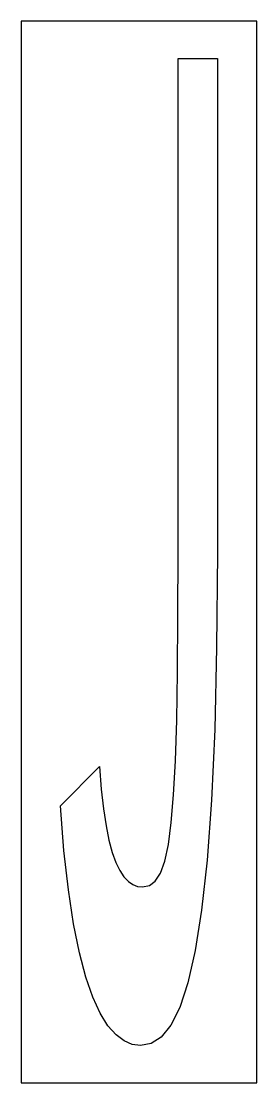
# Model space of a CAD drawing. Extents: x 0 to 24, y 0 to 108.
import ezdxf

# ---------------------------------------------------------------- set-up
doc = ezdxf.new("R2010")
doc.units = 0
doc.layers.add('CUT', color=7, linetype='Continuous')
doc.layers.add('OUTSIDE', color=1, linetype='Continuous')

msp = doc.modelspace()

# ---------------------------------------------------------------- linework, layer by layer
at = {"layer": 'CUT'}
msp.add_lwpolyline([(8.1622, 29.885), (8.3818, 27.885), (8.6413, 26.155), (8.9407, 24.675), (9.2701, 23.435), (9.6394, 22.405), (10.0387, 21.585), (10.4679, 20.945), (10.917, 20.475), (11.3762, 20.165), (11.8553, 19.985), (12.3444, 19.935), (13.053, 20.075), (13.6619, 20.515), (14.1809, 21.325), (14.6301, 22.555), (14.9894, 24.255), (15.2888, 26.485), (15.5284, 29.305), (15.708, 32.755), (15.8378, 36.895), (15.9177, 41.785), (15.9676, 47.475), (15.9775, 54.025), (15.9775, 60.895), (15.9775, 67.455), (15.9775, 73.665), (15.9775, 79.475), (15.9775, 84.805), (15.9775, 89.605), (15.9775, 93.835), (15.9775, 97.415), (15.9775, 100.305), (15.9775, 102.435), (15.9775, 103.755), (15.9775, 104.205), (20, 104.205), (19.98, 53.925), (19.9102, 44.295), (19.7105, 35.935), (19.3812, 28.745), (18.932, 22.655), (18.383, 17.575), (17.7243, 13.445), (16.9757, 10.155), (16.1472, 7.655), (15.2389, 5.845), (14.2608, 4.655), (13.2327, 3.995), (12.1447, 3.795), (11.3163, 3.905), (10.4878, 4.255), (9.6594, 4.875), (8.8409, 5.805), (8.0524, 7.065), (7.3038, 8.705), (6.5852, 10.745), (5.9264, 13.225), (5.3275, 16.175), (4.8085, 19.625), (4.3593, 23.615), (4, 28.165), (7.9925, 32.165)], close=True, dxfattribs=at)
at = {"layer": 'OUTSIDE'}
msp.add_lwpolyline([(0, 0), (24, 0), (24, 108), (0, 108)], close=True, dxfattribs=at)

doc.saveas('drawing.dxf')
